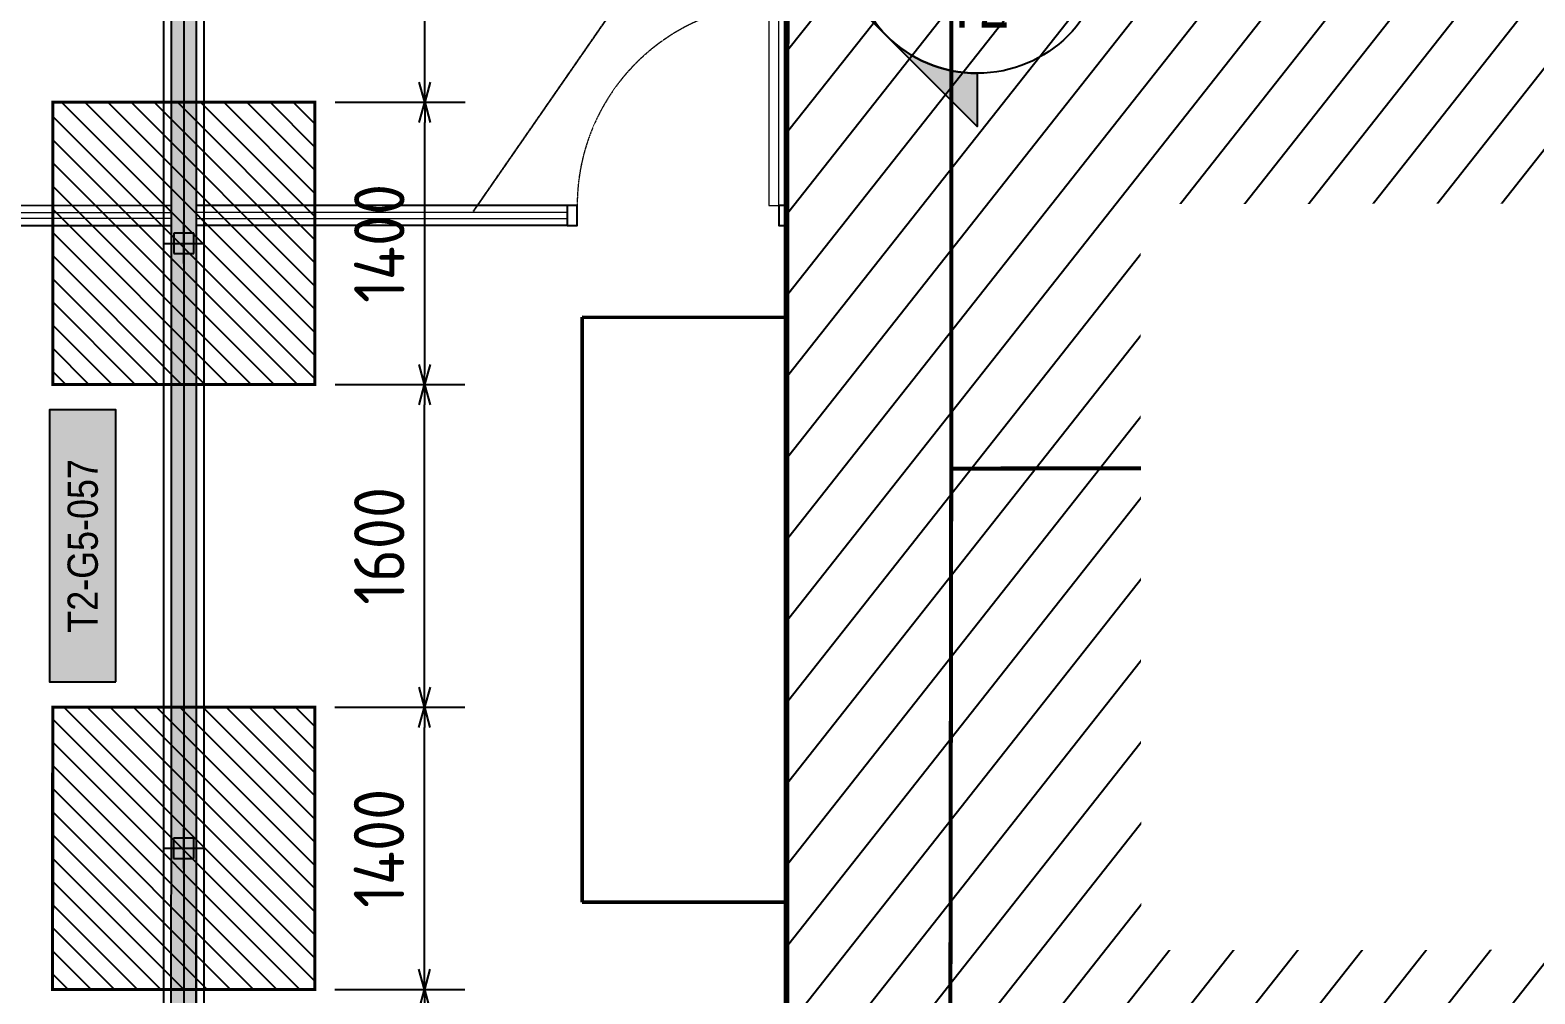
# Model space of a CAD drawing. Header units: centimetres. Extents: x -6122352 to 4157695, y -1694241 to 1947892.
# Drawn here: x 200890 to 208353, y -192094 to -187314 of the extents above; entities that cross this region are included whole.
import ezdxf
from ezdxf.enums import TextEntityAlignment as Align
from ezdxf.xclip import XClip

# ---------------------------------------------------------------- set-up
doc = ezdxf.new("R2010")
doc.units = ezdxf.units.CM
doc.header["$MEASUREMENT"] = 0
doc.header["$XCLIPFRAME"] = 2
doc.header["$PDMODE"] = 66
doc.header["$PDSIZE"] = 100
for name, pattern in [('23585-XR-AR-END-GROUND FLOOR$0$XR-END-GROUND FLOOR PLAN$0$HIDDEN2', [0.1875, 0.125, -0.0625]), ('DASHED2', [0.375, 0.25, -0.125]), ('XR-AR-END-SETTING OUT PLAN$0$23261-XR-AR-SI-GF$0$HIDDEN', [0.375, 0.25, -0.125]), ('XR-AR-END-SETTING OUT PLAN$0$23585-XR-AR-END-GROUND FLOOR$0$23261-XR-AR-SI-GF$0$HIDDEN', [0.375, 0.25, -0.125]), ('XR-AR-END-SETTING OUT PLAN$0$23585-XR-AR-END-GROUND FLOOR$0$945-4P-1-101-GROUND FLOOR PLAN$0$XR-MIDDLE-GROUND FLOOR PLAN$0$HIDDEN2', [0.1875, 0.125, -0.0625]), ('XR-AR-END-SETTING OUT PLAN$0$23585-XR-AR-END-GROUND FLOOR$0$XR-END-GROUND FLOOR PLAN$0$HIDDEN2', [0.1875, 0.125, -0.0625]), ('XR-AR-END-SETTING OUT PLAN$0$23585-XR-AR-END-GROUND FLOOR$0$XR-END-GROUND FLOOR PLAN$0$xf_6a1$0$DASHED', [0.75, 0.5, -0.25])]:
    doc.linetypes.add(name, pattern=pattern)
for name, color, linetype in [('00-MI-DIM', 7, 'Continuous'), ('23585-XR-AR-BOUNDARY WALLS AND SETBACKS$0$setback', 7, 'XR-AR-END-SETTING OUT PLAN$0$23261-XR-AR-SI-GF$0$HIDDEN'), ('@MI-FOOTINGS', 7, 'Continuous'), ('@MI-MEP', 7, 'Continuous'), ('@MI-REF LAYER', 7, 'Continuous'), ('@MI-TYPE-02', 6, 'Continuous'), ('B_TH_6', 7, 'Continuous'), ('PANEL-TAGS', 7, 'Continuous'), ('XR-AR-END-SETTING OUT PLAN$0$23585-XR-AR-END-GROUND FLOOR$0$A-Flor-Strs', 1, 'Continuous')]:
    doc.layers.add(name, color=color, linetype=linetype)
for name, color, linetype, lineweight, true_color in [('08-Compound Wall-2', 6, 'Continuous', 25, 0xff00ff), ('08-Compound Wall-3', 5, 'Continuous', 25, 0x0000ff), ('23585-XR-AR-DAMAC PLOT LIMITS$0$1-End units', 7, 'Continuous', 5, 0xf8991e)]:
    doc.layers.add(name, color=color, linetype=linetype, lineweight=lineweight, true_color=true_color)
for name, color, linetype, lineweight in [('23585-XR-AR-END-GROUND FLOOR$0$A-LOVR-PLAN', 251, 'Continuous', 9), ('@ Foundations', 4, 'DASHED2', 50), ('A-ANNO-TEXT', 3, 'Continuous', 25), ('XR-AR-END-SETTING OUT PLAN$0$23585-XR-AR-END-GROUND FLOOR$0$A-DOOR-FULL', 1, 'Continuous', 9), ('XR-AR-END-SETTING OUT PLAN$0$23585-XR-AR-END-GROUND FLOOR$0$A-EQUP-KITN-PLAN', 202, 'Continuous', 9), ('XR-AR-END-SETTING OUT PLAN$0$23585-XR-AR-END-GROUND FLOOR$0$A-FLOR-OVHD', 9, 'XR-AR-END-SETTING OUT PLAN$0$23585-XR-AR-END-GROUND FLOOR$0$23261-XR-AR-SI-GF$0$HIDDEN', 15), ('XR-AR-END-SETTING OUT PLAN$0$23585-XR-AR-END-GROUND FLOOR$0$A-GLAZ-SILL', 8, 'Continuous', 5), ('XR-AR-END-SETTING OUT PLAN$0$23585-XR-AR-END-GROUND FLOOR$0$A-GLAZ-WNDO', 232, 'Continuous', 9), ('XR-AR-END-SETTING OUT PLAN$0$23585-XR-AR-END-GROUND FLOOR$0$A-LOVR-PLAN', 111, 'Continuous', 9), ('XR-AR-END-SETTING OUT PLAN$0$23585-XR-AR-END-GROUND FLOOR$0$A-WALL', 7, 'Continuous', 30), ('XR-AR-END-SETTING OUT PLAN$0$23585-XR-AR-END-GROUND FLOOR$0$S-COLS', 51, 'Continuous', 40), ('XR-AR-END-SETTING OUT PLAN$0$23585-XR-AR-END-GROUND FLOOR$0$S-COLS-PATT', 8, 'Continuous', 5)]:
    doc.layers.add(name, color=color, linetype=linetype, lineweight=lineweight)
doc.styles.add('Arial Narrow', font='ARIALN.TTF', dxfattribs={"width": 0.95, "height": 500})
doc.styles.add('PANELTAG_STYLE', font='arial.ttf')
doc.styles.add('Schueco-BEMSTIL', font='isocpeur.ttf', dxfattribs={"width": 0.9})
doc.styles.get("Standard").update_dxf_attribs({"font": 'arial.ttf'})
doc.dimstyles.new('LEADER', dxfattribs={"dimtxt": 0.18, "dimasz": 0.25, "dimexe": 0.18, "dimexo": 0.0625, "dimgap": 0.09, "dimtad": 0, "dimtih": 1, "dimtoh": 1, "dimdec": 4, "dimzin": 0, "dimdsep": 46, "dimtxsty": 'Standard', "dimblk": 'DOT', "dimcen": 0.09, "dimadec": 0, "dimazin": 0, "dimtfac": 1, "dimtdec": 4, "dimtofl": 0, "dimtmove": 0, "dimatfit": 3, "dimldrblk": 'DOT', "dimfxl": 1, "dimtolj": 1, "dimtzin": 0, "dimarcsym": 0})
doc.dimstyles.new('MI- JWC-TXT-2.5 MM', dxfattribs={"dimscale": 1.5, "dimtxt": 2.5, "dimasz": 1, "dimexe": 2, "dimexo": 1, "dimgap": 1, "dimtad": 1, "dimdec": 0, "dimdsep": 46, "dimtxsty": 'Schueco-BEMSTIL', "dimblk": 'OPEN30', "dimcen": 0, "dimdle": 2, "dimclrd": 140, "dimclre": 8, "dimclrt": 40, "dimadec": 0, "dimazin": 2, "dimtfac": 1, "dimtdec": 0, "dimtix": 1, "dimtmove": 2, "dimatfit": 3, "dimldrblk": 'OPEN', "dimfxl": 2, "dimlwd": -1, "dimlwe": -1, "dimarcsym": 0})

# ---------------------------------------------------------------- blocks, each defined once
blk = doc.blocks.new('23585-XR-AR-BOUNDARY WALLS AND SETBACKS')
at = {"layer": '08-Compound Wall-2'}
for points in [[(496656.9377865804, 2768927.505272538), (496674.559058107, 2768911.359228566)], [(496656.8026714497, 2768927.357814403), (496674.4239441646, 2768911.211769342)]]:
    blk.add_lwpolyline(points, dxfattribs=at)
at = {"layer": '23585-XR-AR-BOUNDARY WALLS AND SETBACKS$0$setback', "ltscale": 40, "const_width": 0.05}
blk.add_lwpolyline([(496708.0406438045, 2768950.120043312), (496693.663791774, 2768963.294233718), (496689.5103761934, 2768958.761377597), (496685.4569982172, 2768954.337601631), (496681.4035982172, 2768949.913801632), (496677.3501982168, 2768945.490001631), (496673.296798217, 2768941.066201632), (496669.2433525761, 2768936.642551821), (496665.1899982168, 2768932.218801632), (496661.0350974354, 2768927.684276163), (496675.4122998838, 2768914.510712463), (496679.567171471, 2768919.045071644), (496683.6205508898, 2768923.468849182), (496687.6739508901, 2768927.892649183, -5.629847360037671e-06), (496687.6739755599, 2768927.892676106), (496691.72737371, 2768932.316274087), (496695.7807508893, 2768936.740049183), (496699.8341508901, 2768941.163849182), (496703.8875508895, 2768945.587649183), (496708.0406438045, 2768950.120043312)], format="xyb", dxfattribs=at)
blk = doc.blocks.new('A$C9d9485f6')
at = {"layer": 'A-ANNO-TEXT', "rotation": 312.4881850805905}
blk.add_blockref('23585-XR-AR-BOUNDARY WALLS AND SETBACKS', (-2377088.534775567, -1504219.252137818), dxfattribs=at)
blk = doc.blocks.new('23585-XR-AR-DAMAC PLOT LIMITS')
at = {"layer": '23585-XR-AR-DAMAC PLOT LIMITS$0$1-End units', "color": 251, "true_color": 0x636466}
for points in [[(496656.7965000002, 2768927.4991), (496662.9780999999, 2768934.2455), (496680.6731000002, 2768918.0317), (496674.4914999995, 2768911.285499999)], [(496650.6149000004, 2768920.752900001), (496656.7965000002, 2768927.4991), (496674.4914999995, 2768911.285499999), (496668.3101000004, 2768904.539100001)]]:
    blk.add_lwpolyline(points, close=True, dxfattribs=at)
blk = doc.blocks.new('A$Cf093b529')
at = {"layer": 'A-ANNO-TEXT'}
blk.add_blockref('23585-XR-AR-DAMAC PLOT LIMITS', (-495391.9901121984, -2768603.441896566), dxfattribs=at)
blk = doc.blocks.new('A$Cdfac6afe')
at = {"color": 1, "true_color": 0xeb0000, "const_width": 0.008}
blk.add_lwpolyline([(54.30210460536182, -0.0001132907345890999), (54.30212188418955, -23.99998516379856), (45.15206074342132, -24.00014000432566), (39.15205590939149, -24.00017810286954), (33.15205107722431, -24.00021620094776), (27.15219370182604, -24.00011918554083), (21.1521888691932, -24.00015728361905), (15.15204892121255, -24.00004792306572), (9.152044089045376, -24.00008602114394), (-0.0005602119490504265, -24.00012975861318), (0, 0), (9.152174268849194, -7.903296500444412e-05), (15.15231421589851, -0.0001883944496512413), (21.15231904899701, -0.0001502949744462967), (27.15232388256118, -0.000112197594717145), (33.15204614261165, -6.175367161631584e-05), (39.15205097524449, -2.365559339523315e-05), (45.15205580927432, 1.444295048713684e-05)], close=True, dxfattribs=at)
blk = doc.blocks.new('A$Ca33b49e3')
at = {"color": 1, "true_color": 0xeb0000, "const_width": 0.007999999999999998}
blk.add_lwpolyline([(54.29814858036116, -0.0001609371975064278), (54.29720834223554, -24.00027834693901), (45.14985016500577, -24.00008945981972), (39.14984533144161, -24.0001031961292), (33.14984049880877, -24.00011693080887), (27.14983566477895, -24.00013066711836), (21.14997829124331, -24.00000928901136), (15.14997345674783, -24.00002302508801), (9.149968625046313, -24.00003675976768), (-8.017243817448616e-05, -23.9998718732968), (-4.656612873077393e-10, 0), (9.150196255650371, -2.977252006530762e-05), (15.15020108781755, -1.603760756552219e-05), (21.15005846275017, -0.0001374147832393646), (27.15006329538301, -0.0001236796379089355), (33.15006812987849, -0.0001099442597478628), (39.15007296204567, -9.620841592550278e-05), (45.15007779607549, -8.247233927249908e-05)], close=True, dxfattribs=at)
blk = doc.blocks.new('*U35')
for points in [[(91, -5.684341886080801e-14), (41, -5.684341886080801e-14), (41, 1021), (91, 1021)], [(0, 0), (38, -5.684341886080801e-14), (38, -50), (50, -50), (50, -249.999999999997), (0, -249.999999999997)], [(1100, 2.842170943040401e-14), (1062, -2.842170943040401e-14), (1062, -49.99999999999997), (1050, -49.99999999999997), (1050, -249.999999999997), (1100, -249.999999999997)]]:
    blk.add_lwpolyline(points, close=True)
at = {"color": 8, "linetype": 'XR-AR-END-SETTING OUT PLAN$0$23585-XR-AR-END-GROUND FLOOR$0$XR-END-GROUND FLOOR PLAN$0$HIDDEN2'}
blk.add_arc((41, -5.684341886080801e-14), 1021, 1.594950045944486e-15, 90, dxfattribs=at)
at = {"layer": 'XR-AR-END-SETTING OUT PLAN$0$23585-XR-AR-END-GROUND FLOOR$0$A-GLAZ-SILL', "linetype": 'XR-AR-END-SETTING OUT PLAN$0$23585-XR-AR-END-GROUND FLOOR$0$945-4P-1-101-GROUND FLOOR PLAN$0$XR-MIDDLE-GROUND FLOOR PLAN$0$HIDDEN2', "ltscale": 3}
blk.add_lwpolyline([(0, 0), (1100, 0), (1100, -249.999999999997), (0, -249.999999999997)], close=True, dxfattribs=at)
blk = doc.blocks.new('*U37')
for points in [[(91, -5.684341886080801e-14), (41, -5.684341886080801e-14), (41, 1021), (91, 1021)], [(0, 0), (38, -5.684341886080801e-14), (38, -50), (50, -50), (50, -109.9999999801787), (0, -109.9999999801787)], [(1100, 2.842170943040401e-14), (1062, -2.842170943040401e-14), (1062, -49.99999999999997), (1050, -49.99999999999997), (1050, -109.9999999801786), (1100, -109.9999999801786)]]:
    blk.add_lwpolyline(points, close=True)
at = {"color": 8, "linetype": 'XR-AR-END-SETTING OUT PLAN$0$23585-XR-AR-END-GROUND FLOOR$0$XR-END-GROUND FLOOR PLAN$0$HIDDEN2'}
blk.add_arc((41, -5.684341886080801e-14), 1021, 1.594950045944486e-15, 90, dxfattribs=at)
at = {"layer": 'XR-AR-END-SETTING OUT PLAN$0$23585-XR-AR-END-GROUND FLOOR$0$A-GLAZ-SILL', "linetype": 'XR-AR-END-SETTING OUT PLAN$0$23585-XR-AR-END-GROUND FLOOR$0$945-4P-1-101-GROUND FLOOR PLAN$0$XR-MIDDLE-GROUND FLOOR PLAN$0$HIDDEN2', "ltscale": 3}
blk.add_lwpolyline([(0, 0), (1100, 0), (1100, -109.9999999801786), (0, -109.9999999801786)], close=True, dxfattribs=at)
blk = doc.blocks.new('XR-AR-END-SETTING OUT PLAN$0$23585-XR-AR-END-GROUND FLOOR$0$XR-END-GROUND FLOOR PLAN$0$A$C45491A9B')
blk.add_lwpolyline([(-50, 0), (0, 0), (0, 1000), (-50, 1000)], close=True)
at = {"color": 8, "linetype": 'XR-AR-END-SETTING OUT PLAN$0$23585-XR-AR-END-GROUND FLOOR$0$XR-END-GROUND FLOOR PLAN$0$HIDDEN2'}
blk.add_arc((0, -4.547473508864641e-13), 1000, 90, 180, dxfattribs=at)
blk = doc.blocks.new('XR-AR-END-SETTING OUT PLAN$0$23585-XR-AR-END-GROUND FLOOR$0$A$C75a8815d')
at = {"layer": 'XR-AR-END-SETTING OUT PLAN$0$23585-XR-AR-END-GROUND FLOOR$0$S-COLS', "color": 252, "lineweight": 30}
blk.add_lwpolyline([(-0.02841067314147949, 3499.999932765961), (-0.02841019630432129, 2699.999933242798), (249.9715893268585, 2699.999932765961), (249.9715902805328, 3499.999933004379)], close=True, dxfattribs=at)
blk = doc.blocks.new('23585-XR-AR-END-GROUND FLOOR$0$XR-END-GROUND FLOOR PLAN$0$A$C45491A9B')
blk.add_lwpolyline([(-50, 0), (0, 0), (0, 1000), (-50, 1000)], close=True)
at = {"color": 8, "linetype": '23585-XR-AR-END-GROUND FLOOR$0$XR-END-GROUND FLOOR PLAN$0$HIDDEN2'}
blk.add_arc((0, -4.547473508864641e-13), 1000, 90, 180, dxfattribs=at)
blk = doc.blocks.new('XR-AR-END-SETTING OUT PLAN')
at = {"layer": '08-Compound Wall-3'}
for p, q in [((1900.044146533911, 10600.0005848068), (-523.2971514484661, 10600.00058478686)), ((1900.044146533911, 10500.00058480681), (-523.2971514474184, 10500.00058478684))]:
    blk.add_line(p, q, dxfattribs=at)
for points in [[(1950.044146533911, 10600.00060864944), (1900.044146533911, 10600.00060864944), (1900.044145320485, 10500.00060864944), (1950.044146842208, 10500.00060864944)], [(3000.044145816123, 10600.00056898237), (2950.044145816123, 10600.00056898237), (2950.044144602697, 10500.00056898237), (3000.04414612442, 10500.00056898237)]]:
    blk.add_lwpolyline(points, close=True, dxfattribs=at)
at = {"layer": '23585-XR-AR-END-GROUND FLOOR$0$A-LOVR-PLAN'}
blk.add_lwpolyline([(1900.044146533911, 10600.00063503276), (1900.044146533911, 10500.00063249208)], dxfattribs=at)
blk.add_lwpolyline([(1900.044146839268, 10534.99812595142), (1900.044146839268, 10564.99812595142), (-523.3010777489098, 10564.99812655811), (-523.3010777489098, 10534.99812655811)], close=True, dxfattribs=at)
at = {"layer": 'XR-AR-END-SETTING OUT PLAN$0$23585-XR-AR-END-GROUND FLOOR$0$A-EQUP-KITN-PLAN', "color": 8}
for p, q in [((3850.109238997102, 11100.00033140182), (3850.107901349664, 13149.99880361557)), ((5650.107138469815, 11100.00778436661), (3850.109238997102, 11100.00033140182))]:
    blk.add_line(p, q, dxfattribs=at)
at = {"layer": 'XR-AR-END-SETTING OUT PLAN$0$23585-XR-AR-END-GROUND FLOOR$0$A-EQUP-KITN-PLAN', "color": 8, "linetype": 'XR-AR-END-SETTING OUT PLAN$0$23585-XR-AR-END-GROUND FLOOR$0$XR-END-GROUND FLOOR PLAN$0$xf_6a1$0$DASHED'}
blk.add_line((5650.107175782323, 10900.00331449509), (3850.106041803956, 10900.00036239624), dxfattribs=at)
at = {"layer": 'XR-AR-END-SETTING OUT PLAN$0$23585-XR-AR-END-GROUND FLOOR$0$A-FLOR-OVHD', "color": 8, "ltscale": 5}
for p, q in [((5650.107102051377, 12949.99724912643), (5650.107101693749, 11300.00188589096)), ((5750.105340138078, 12949.99724960327), (5750.107102289796, 11300.00188541412)), ((3250.106041446328, 11000.02068042755), (3750.106041744351, 10499.99855422974)), ((3750.106041803956, 10999.99855422974), (3250.106041803956, 10499.99855327606)), ((4150.149359419942, 9210.30683708191), (3250.158987239003, 9610.350899219513)), ((3250.158987298608, 9210.306836605072), (4150.149360194802, 9610.350899219513))]:
    blk.add_line(p, q, dxfattribs=at)
at = {"layer": 'XR-AR-END-SETTING OUT PLAN$0$23585-XR-AR-END-GROUND FLOOR$0$A-FLOR-OVHD', "color": 8}
blk.add_line((3200.106140449643, 10249.99855422974), (3200.106631532311, 8999.99834060669), dxfattribs=at)
at = {"layer": 'XR-AR-END-SETTING OUT PLAN$0$23585-XR-AR-END-GROUND FLOOR$0$A-FLOR-OVHD', "color": 8, "ltscale": 5}
blk.add_lwpolyline([(3250.158987298608, 9210.306836605072), (4150.149359419942, 9210.30683708191), (4150.149360194802, 9610.350899219513), (3250.158987239003, 9610.350899219513)], close=True, dxfattribs=at)
at = {"layer": 'XR-AR-END-SETTING OUT PLAN$0$23585-XR-AR-END-GROUND FLOOR$0$A-Flor-Strs', "color": 8}
for p, q in [((3000.102111771703, 10249.9985537529), (3000.102079167962, 8999.993498325348)), ((3300.102112427354, 10249.99855422974), (3300.102079108357, 8999.99349784851)), ((3300.102093592286, 9549.99603509903), (3171.357380345464, 9681.451865673065)), ((3000.102095738053, 9549.996026039124), (3300.102093592286, 9549.99603509903)), ((3300.102093592286, 9549.99603509903), (3171.35738016665, 9418.540202617645))]:
    blk.add_line(p, q, dxfattribs=at)
at = {"layer": 'XR-AR-END-SETTING OUT PLAN$0$23585-XR-AR-END-GROUND FLOOR$0$A-GLAZ-SILL', "color": 8}
blk.add_line((3250.100986972451, 6049.997144699097), (3250.10133947432, 8199.998291492462), dxfattribs=at)
at = {"layer": 'XR-AR-END-SETTING OUT PLAN$0$23585-XR-AR-END-GROUND FLOOR$0$A-GLAZ-WNDO', "color": 8}
for p, q in [((3000.101339235902, 8199.998291015625), (3000.101339116693, 8149.998291015625)), ((3150.101339295506, 8149.998290538788), (3000.101339116693, 8149.998291015625)), ((3150.100986912847, 6099.997143745422), (3150.101339116693, 8199.998291015625)), ((3150.101339116693, 8199.998291015625), (3150.101339295506, 8149.998290538788)), ((3000.101213410497, 7447.998108863831), (3000.101213350892, 7497.998109340668)), ((3000.101213350892, 7497.998109340668), (3150.101213827729, 7497.998108386993)), ((3150.101213827729, 7497.998108386993), (3150.101213887334, 7447.998108863831)), ((3150.101213887334, 7447.998108863831), (3000.101213410497, 7447.998108863831)), ((3000.100987270474, 6746.998107910156), (3000.100986436009, 6796.998108863831)), ((3000.100986436009, 6796.998108863831), (3150.100987270474, 6796.998108863831)), ((3150.100987270474, 6796.998108863831), (3150.100986376405, 6746.998108863831)), ((3150.100986376405, 6746.998108863831), (3000.100987270474, 6746.998107910156))]:
    blk.add_line(p, q, dxfattribs=at)
for points in [[(3000.101213350892, 7497.998109340668), (3000.101339116693, 8149.998291015625)], [(3250.122793927789, 8199.997313976288), (3000.101339235902, 8199.998291015625)], [(3050.101339116693, 8149.998291015625), (3050.101213350892, 7497.998108863831)], [(3000.100986972451, 6099.997144699097), (3000.101213410497, 7447.998108863831)], [(3050.101213291287, 7447.998109340668), (3050.100986912847, 6796.998107910156)], [(3050.100986853242, 6746.998108386993), (3050.1009863168, 6099.997145175934)]]:
    blk.add_lwpolyline(points, dxfattribs=at)
at = {"layer": 'XR-AR-END-SETTING OUT PLAN$0$23585-XR-AR-END-GROUND FLOOR$0$A-LOVR-PLAN', "color": 8}
blk.add_lwpolyline([(1900.100967183709, 10600.00063562393), (1900.100967362523, 10500.00063371658)], dxfattribs=at)
for points in [[(1950.100967422128, 10600.00060844421), (1900.100967302918, 10600.00060892105), (1900.100966289639, 10500.00060892105), (1950.100967779756, 10500.00060939789)], [(3000.100967124104, 10600.00057029724), (2950.10096617043, 10600.0005698204), (2950.100965276361, 10500.00057029724), (3000.100966647267, 10500.0005698204)]]:
    blk.add_lwpolyline(points, close=True, dxfattribs=at)
at = {"layer": 'XR-AR-END-SETTING OUT PLAN$0$23585-XR-AR-END-GROUND FLOOR$0$A-WALL', "color": 8}
for points in [[(9250.102083459496, 6650.001490592957), (9050.100989297032, 6650.001235485077), (9050.10098965466, 8750.000639915466), (6850.11106570065, 8750.002635478973), (6850.111066058278, 8700.0026679039), (6750.111065879464, 8700.002668380737), (6750.111065879464, 8750.000871658325), (6650.111065939069, 8750.000871658325), (6650.111065283418, 8850.002022743225), (6950.111065164208, 8850.002250671387), (6950.111065879464, 8899.99970960617), (7050.111065879464, 8899.99970817566), (7050.11106570065, 8850.002797603607), (9050.099628582597, 8850.000640392303), (9050.10098899901, 10349.9981546402), (7050.11106581986, 10349.99975156784), (7050.111065998673, 9799.999710083008), (6950.11106570065, 9799.999708652496), (6950.112433806062, 10550.00580835342), (7050.108891561627, 10550.00580835342), (7050.104876235127, 10449.99988079071), (9050.099116638303, 10449.9981546402), (9049.948119357228, 19523.36598014832), (9249.950268521905, 19523.36597967148)], [(5650.105998054147, 10500.00084495544), (5750.106065586209, 10500.00084400177), (5750.107102289796, 11300.00188541412), (5650.107101693749, 11300.00188589096)], [(4790.1072358042, 8749.999267578125), (3250.101112738252, 8749.997854709625), (3250.123472645879, 8199.998291492462), (3000.123275354505, 8199.998291015625), (3000.100934281945, 8999.998242855072), (4540.107388034463, 8999.998847484589), (4540.107358470559, 9049.998554706573), (4790.107358232141, 9049.99855518341)], [(5650.11106570065, 8750.000054359436), (4790.107256367803, 8749.999291419983), (4790.107256188989, 8850.000108718872), (5650.111065641046, 8850.001082897186)]]:
    blk.add_lwpolyline(points, close=True, dxfattribs=at)
for points in [[(3850.106042101979, 10500.01968860626), (5750.107330158353, 10500.00084400177), (5750.107415214181, 10250.00188541412), (4790.107357934117, 10249.9985537529), (4790.107358291745, 10149.99855566025), (4540.107357993722, 10149.99855566025), (4540.10735835135, 10249.9985537529), (3000.102095916867, 10249.99855327606), (3000.102079048753, 11999.99910259247), (3250.104392960668, 11999.99910163879), (3250.104392841458, 11100.02067995071), (3850.106042161584, 11100.02068090439), (3850.10604198277, 10499.99947547913)], [(3750.106041803956, 10700.02068090439), (3750.106041803956, 10999.99855422974), (3450.106041863561, 11000.02068042755), (3250.106041446328, 11000.02068042755), (3250.106041803956, 10499.99855327606), (3750.106041744351, 10499.99855422974), (3750.106041803956, 10700.02068090439)]]:
    blk.add_lwpolyline(points, dxfattribs=at)
at = {"layer": '23585-XR-AR-END-GROUND FLOOR$0$A-LOVR-PLAN'}
blk.add_blockref('23585-XR-AR-END-GROUND FLOOR$0$XR-END-GROUND FLOOR PLAN$0$A$C45491A9B', (2950.044147029549, 10600.00058481902), dxfattribs=at)
at = {"layer": 'XR-AR-END-SETTING OUT PLAN$0$23585-XR-AR-END-GROUND FLOOR$0$A-DOOR-FULL', "color": 8, "xscale": -1, "rotation": 270}
blk.add_blockref('*U35', (4790.107358232141, 9049.99855518341), dxfattribs=at)
at = {"layer": 'XR-AR-END-SETTING OUT PLAN$0$23585-XR-AR-END-GROUND FLOOR$0$A-DOOR-FULL', "color": 8, "xscale": 0.9090909090912127, "yscale": 0.9090909090912127, "zscale": 0.9090909090912127, "rotation": 179.9999999999999}
blk.add_blockref('*U37', (6650.111066237092, 8750.001082897186), dxfattribs=at)
at = {"layer": 'XR-AR-END-SETTING OUT PLAN$0$23585-XR-AR-END-GROUND FLOOR$0$A-LOVR-PLAN', "color": 8}
blk.add_blockref('XR-AR-END-SETTING OUT PLAN$0$23585-XR-AR-END-GROUND FLOOR$0$XR-END-GROUND FLOOR PLAN$0$A$C45491A9B', (2950.100967720151, 10600.00058603287), dxfattribs=at)
at = {"layer": 'XR-AR-END-SETTING OUT PLAN$0$23585-XR-AR-END-GROUND FLOOR$0$S-COLS-PATT', "color": 8}
blk.add_blockref('XR-AR-END-SETTING OUT PLAN$0$23585-XR-AR-END-GROUND FLOOR$0$A$C75a8815d', (3000.129344239831, 5499.998310089111), dxfattribs=at)
blk = doc.blocks.new('END UNIT')
at = {"xscale": 0.001, "yscale": 0.001, "zscale": 0.001}
blk.add_blockref('XR-AR-END-SETTING OUT PLAN', (-9.150201729830158, 0), dxfattribs=at)
blk = doc.blocks.new('TH_6')
blk.add_blockref('END UNIT', (495802.3053798428, 2769163.996563952))
at = {"xscale": -1}
blk.add_blockref('END UNIT', (495838.3053798437, 2769163.996563952), dxfattribs=at)
blk = doc.blocks.new('23585-XR-AR-MALDIVE-3$0$TH_6')
at = {"layer": 'B_TH_6', "xscale": 1.000019685734281, "yscale": 1.000019685734281, "zscale": 1.000019685734281}
blk.add_blockref('TH_6', (-9.760182827245444, -54.51303543616086), dxfattribs=at)
at = {"layer": '@ Foundations', "linetype": 'DASHED2', "ltscale": 25}
blk.add_lwpolyline([(495797.4301980729, 2769171.141854159), (495797.4301980729, 2769174.041854159), (495795.1301980726, 2769174.041854159), (495795.1301980726, 2769171.14185416)], close=True, dxfattribs=at)
blk = doc.blocks.new('_Dot')
at = {"color": 0, "linetype": 'ByBlock', "lineweight": -2}
blk.add_line((-0.5, 0), (-1, 0), dxfattribs=at)
at = {"color": 0, "linetype": 'ByBlock', "const_width": 0.5}
blk.add_lwpolyline([(-0.25, 0, 1), (0.25, 0, 1)], format="xyb", close=True, dxfattribs=at)
blk = doc.blocks.new('A$C501b3e2d')
at = {"color": 1, "true_color": 0xeb0000, "const_width": 0.008}
blk.add_lwpolyline([(54.30210460536182, -0.0001132907345890999), (54.30212188372388, -23.99998516403139), (45.15206074342132, -24.00014000432566), (39.15205590939149, -24.00017810286954), (33.15205107722431, -24.00021620094776), (27.15219370182604, -24.00011918554083), (21.1521888691932, -24.00015728361905), (15.15204892121255, -24.00004792306572), (9.152044089045376, -24.00008602114394), (-0.0005602119490504265, -24.00012975838035), (0, 0), (9.152174268383533, -7.903296500444412e-05), (15.15231421543285, -0.0001883944496512413), (21.15231904899701, -0.0001502949744462967), (27.15232388209552, -0.0001121978275477886), (33.15204614261165, -6.175367161631584e-05), (39.15205097524449, -2.365559339523315e-05), (45.15205580927432, 1.444295048713684e-05)], close=True, dxfattribs=at)
blk = doc.blocks.new('A$C4030e24e')
at = {"color": 1, "true_color": 0xeb0000, "const_width": 0.008}
blk.add_lwpolyline([(54.29814858036116, -0.0001609371975064278), (54.2972083427012, -24.00027834670618), (45.14985016500577, -24.00008946005255), (39.14984533144161, -24.0001031961292), (33.14984049880877, -24.00011693080887), (27.14983566477895, -24.00013066735119), (21.14997829170898, -24.00000928901136), (15.14997345721349, -24.00002302508801), (9.149968625046313, -24.00003675976768), (-8.017197251319885e-05, -23.9998718732968), (0, 0), (9.150196256116033, -2.977252006530762e-05), (15.15020108828321, -1.603737473487854e-05), (21.15005846321583, -0.0001374147832393646), (27.15006329584867, -0.0001236796379089355), (33.15006813034415, -0.0001099440269172192), (39.15007296251133, -9.620841592550278e-05), (45.15007779607549, -8.247233927249908e-05)], close=True, dxfattribs=at)
blk = doc.blocks.new('T2-FOOTING PLAN')
at = {"layer": '@MI-FOOTINGS', "transparency": 33554679}
h = blk.add_hatch(dxfattribs=at)
h.set_pattern_fill('ANSI31', color=8, scale=650)
h.set_pattern_definition([(45, (0, 0), (-57.45242597140699, 57.45242597140699), [])])
h.paths.add_polyline_path([(-700, 650), (700, 650), (700, -650), (-700, -650)])
at = {"layer": '@MI-FOOTINGS', "color": 160, "true_color": 0x3340f0, "const_width": 15}
blk.add_lwpolyline([(-700, 650), (700, 650), (700, -650), (-700, -650)], close=True, dxfattribs=at)
at = {"layer": '@MI-FOOTINGS', "color": 30}
blk.add_point((0, 0), dxfattribs=at)
blk = doc.blocks.new('_Open30')
at = {"color": 0, "linetype": 'ByBlock', "lineweight": -2}
for p, q in [((-1, 0.26794919), (0, 0)), ((0, 0), (-1, -0.26794919)), ((0, 0), (-1, 0))]:
    blk.add_line(p, q, dxfattribs=at)
blk = doc.blocks.new('*D778')
at = {"layer": '00-MI-DIM', "color": 8, "transparency": 16777216}
for p, q in [((5150.4594631684, -749.9995970389688), (5150.4594631684, -1393.432728080091)), ((6711.385692516689, -748.9213934667603), (6711.385692516689, -1393.432728080091))]:
    blk.add_line(p, q, dxfattribs=at)
at = {"layer": '00-MI-DIM', "color": 140, "transparency": 16777216}
blk.add_line((5250.4594631684, -1193.432728080091), (6611.385692516689, -1193.432728080091), dxfattribs=at)
at = {"layer": 'Defpoints', "color": 0, "transparency": 16777216}
for p in [(5150.4594631684, -649.9995970389717), (6711.385692516687, -648.921393466764), (6711.385692516687, -1193.432728080094)]:
    blk.add_point(p, dxfattribs=at)
at = {"layer": '00-MI-DIM', "color": 140, "transparency": 16777216, "xscale": 100, "yscale": 100, "zscale": 100, "rotation": 179.9999999999999}
blk.add_blockref('_Open30', (5150.4594631684, -1193.432728080091), dxfattribs=at)
at = {"layer": '00-MI-DIM', "color": 140, "transparency": 16777216, "xscale": 100, "yscale": 100, "zscale": 100}
blk.add_blockref('_Open30', (6711.385692516689, -1193.432728080091), dxfattribs=at)
at = {"layer": '00-MI-DIM', "color": 40, "transparency": 16777216, "insert": (5930.922577842543, -968.4327280800932), "char_height": 250, "attachment_point": 5, "style": 'Schueco-BEMSTIL'}
blk.add_mtext('1561', dxfattribs=at)
blk = doc.blocks.new('_Open')
at = {"color": 0, "linetype": 'ByBlock', "lineweight": -2}
for p, q in [((-1, 0.1666666666666667), (0, 0)), ((-1, -0.1666666666666667), (0, 0)), ((0, 0), (-1, 0))]:
    blk.add_line(p, q, dxfattribs=at)
blk = doc.blocks.new('*D779')
at = {"layer": '00-MI-DIM', "color": 8, "transparency": 16777216}
for p, q in [((6711.385692516689, -748.9213934667603), (6711.385692516689, -1392.354524507866)), ((8111.385692516661, -748.9213934667595), (8111.385692516661, -1392.354524507865))]:
    blk.add_line(p, q, dxfattribs=at)
at = {"layer": '00-MI-DIM', "color": 140, "transparency": 16777216}
blk.add_line((6811.385692516689, -1192.354524507866), (8011.385692516661, -1192.354524507865), dxfattribs=at)
at = {"layer": 'Defpoints', "color": 0, "transparency": 16777216}
for p in [(6711.385692516687, -648.921393466764), (8111.385692516659, -648.921393466764), (8111.385692516659, -1192.35452450787)]:
    blk.add_point(p, dxfattribs=at)
at = {"layer": '00-MI-DIM', "color": 140, "transparency": 16777216, "xscale": 100, "yscale": 100, "zscale": 100, "rotation": 179.9999999999999}
blk.add_blockref('_Open30', (6711.385692516689, -1192.354524507866), dxfattribs=at)
at = {"layer": '00-MI-DIM', "color": 140, "transparency": 16777216, "xscale": 100, "yscale": 100, "zscale": 100}
blk.add_blockref('_Open30', (8111.385692516661, -1192.354524507865), dxfattribs=at)
at = {"layer": '00-MI-DIM', "color": 40, "transparency": 16777216, "insert": (7411.385692516674, -967.3545245078689), "char_height": 250, "attachment_point": 5, "style": 'Schueco-BEMSTIL'}
blk.add_mtext('1400', dxfattribs=at)
blk = doc.blocks.new('*D780')
at = {"layer": '00-MI-DIM', "color": 8, "transparency": 16777216}
for p, q in [((8111.38569251669, -748.9213934667595), (8111.38569251669, -1393.432728080066)), ((9711.385739291029, -748.9229092509502), (9711.385739291029, -1393.432728080066))]:
    blk.add_line(p, q, dxfattribs=at)
at = {"layer": '00-MI-DIM', "color": 140, "transparency": 16777216}
blk.add_line((8211.385692516691, -1193.432728080066), (9611.385739291029, -1193.432728080066), dxfattribs=at)
at = {"layer": 'Defpoints', "color": 0, "transparency": 16777216}
for p in [(8111.385692516688, -648.921393466764), (9711.385739291027, -648.9229092509557), (9711.385739291027, -1193.432728080071)]:
    blk.add_point(p, dxfattribs=at)
at = {"layer": '00-MI-DIM', "color": 140, "transparency": 16777216, "xscale": 100, "yscale": 100, "zscale": 100, "rotation": 179.9999999999999}
blk.add_blockref('_Open30', (8111.38569251669, -1193.432728080066), dxfattribs=at)
at = {"layer": '00-MI-DIM', "color": 140, "transparency": 16777216, "xscale": 100, "yscale": 100, "zscale": 100}
blk.add_blockref('_Open30', (9711.385739291029, -1193.432728080066), dxfattribs=at)
at = {"layer": '00-MI-DIM', "color": 40, "transparency": 16777216, "insert": (8911.38571590386, -968.4327280800701), "char_height": 250, "attachment_point": 5, "style": 'Schueco-BEMSTIL'}
blk.add_mtext('1600', dxfattribs=at)
blk = doc.blocks.new('*D781')
at = {"layer": '00-MI-DIM', "color": 8, "transparency": 16777216}
for p, q in [((9711.385739291, -748.9229092509429), (9711.385739291, -1393.432728080044)), ((11111.38573929103, -748.9229092509494), (11111.38573929103, -1393.432728080043))]:
    blk.add_line(p, q, dxfattribs=at)
at = {"layer": '00-MI-DIM', "color": 140, "transparency": 16777216}
blk.add_line((9811.385739291, -1193.432728080043), (11011.38573929103, -1193.432728080043), dxfattribs=at)
at = {"layer": 'Defpoints', "color": 0, "transparency": 16777216}
for p in [(9711.385739290998, -648.9229092509485), (11111.38573929102, -648.9229092509556), (11111.38573929102, -1193.432728080049)]:
    blk.add_point(p, dxfattribs=at)
at = {"layer": '00-MI-DIM', "color": 140, "transparency": 16777216, "xscale": 100, "yscale": 100, "zscale": 100, "rotation": 179.9999999999999}
blk.add_blockref('_Open30', (9711.385739291, -1193.432728080044), dxfattribs=at)
at = {"layer": '00-MI-DIM', "color": 140, "transparency": 16777216, "xscale": 100, "yscale": 100, "zscale": 100}
blk.add_blockref('_Open30', (11111.38573929103, -1193.432728080043), dxfattribs=at)
at = {"layer": '00-MI-DIM', "color": 40, "transparency": 16777216, "insert": (10411.38573929101, -968.432728080048), "char_height": 250, "attachment_point": 5, "style": 'Schueco-BEMSTIL'}
blk.add_mtext('1400', dxfattribs=at)
blk = doc.blocks.new('*D782')
at = {"layer": '00-MI-DIM', "color": 8, "transparency": 16777216}
for p, q in [((11111.385739291, -748.9229092509421), (11111.385739291, -1393.432728080021)), ((12721.38560014556, -749.9751013929634), (12721.38560014556, -1393.432728080021))]:
    blk.add_line(p, q, dxfattribs=at)
at = {"layer": '00-MI-DIM', "color": 140, "transparency": 16777216}
blk.add_line((11211.385739291, -1193.432728080021), (12621.38560014556, -1193.432728080021), dxfattribs=at)
at = {"layer": 'Defpoints', "color": 0, "transparency": 16777216}
for p in [(11111.385739291, -648.9229092509484), (12721.38560014556, -649.9751013929707), (12721.38560014556, -1193.432728080028)]:
    blk.add_point(p, dxfattribs=at)
at = {"layer": '00-MI-DIM', "color": 140, "transparency": 16777216, "xscale": 100, "yscale": 100, "zscale": 100, "rotation": 179.9999999999999}
blk.add_blockref('_Open30', (11111.385739291, -1193.432728080021), dxfattribs=at)
at = {"layer": '00-MI-DIM', "color": 140, "transparency": 16777216, "xscale": 100, "yscale": 100, "zscale": 100}
blk.add_blockref('_Open30', (12721.38560014556, -1193.432728080021), dxfattribs=at)
at = {"layer": '00-MI-DIM', "color": 40, "transparency": 16777216, "insert": (11916.38566971828, -968.4327280800261), "char_height": 250, "attachment_point": 5, "style": 'Schueco-BEMSTIL'}
blk.add_mtext('1610', dxfattribs=at)
blk = doc.blocks.new('PANELTAG')
at = {"layer": 'PANEL-TAGS', "color": 1}
blk.add_lwpolyline([(-13.49999999999989, -3.300000000000182), (13.50000000000011, -3.300000000000182), (13.50000000000011, 3.299999999999727), (-13.49999999999989, 3.299999999999727)], close=True, dxfattribs=at)
at = {"layer": 'PANEL-TAGS', "color": 40, "true_color": 0xffd700}
blk.add_solid([(-13.49999999999989, -3.300000000000182), (13.50000000000011, -3.300000000000182), (-13.49999999999989, 3.299999999999727), (13.50000000000011, 3.299999999999727)], dxfattribs=at)
at = {"layer": 'PANEL-TAGS', "color": 5, "style": 'PANELTAG_STYLE', "width": 0.85}
blk.add_attdef('TAGNO', text='', height=3, dxfattribs=at).set_placement((1.13686837721616e-13, -4.547473508864641e-13), align=Align.MIDDLE)
blk = doc.blocks.new('*U3659')
h = blk.add_hatch(color=94)
edge = h.paths.add_edge_path()
edge.add_line((-5.853590386044781e-15, -6.350000000000011), (-3.839567134987508e-15, -8.98025612106916))
edge.add_line((-3.839567134987508e-15, -8.98025612106916), (-8.98025612106916, -1.4210854715202e-14))
edge.add_line((-8.98025612106916, -1.364422505680946e-14), (-1.243449787580175e-14, 8.980256121069147))
edge.add_line((-1.308023176029987e-14, 8.980256121069147), (-6.554262137165959e-15, 6.349999999999988))
edge.add_arc((-2.326472348102011e-15, -1.154631945610163e-14), 6.35, 90.00000000000004, 269.9999999999999)
at = {"color": 94}
blk.add_line((-6.35, -5.639932965095795e-15), (6.35, -1.127986593019159e-14), dxfattribs=at)
blk.add_lwpolyline([(-5.853590386044781e-15, -6.350000000000011), (-3.839567134987508e-15, -8.98025612106916), (-8.98025612106916, -1.364422505680946e-14), (-1.308023176029987e-14, 8.980256121069147), (-6.554262137165959e-15, 6.349999999999988, 0.9999999999999994)], format="xyb", close=True, dxfattribs=at)
blk.add_lwpolyline([(-4.490128060534579, 4.490128060534578, 0.4142135623730951), (-4.490128060534578, -4.49012806053458), (-8.98025612106916, -1.236372533598709e-15), (-4.490128060534585, 4.490128060534578)], format="xyb", close=True)
blk.add_circle((-1.409983241273949e-15, -5.639932965095795e-15), 6.35, dxfattribs=at)
at = {"style": 'Arial Narrow', "width": 0.95, "flags": 8}
blk.add_attdef('VIEWNUMBER', text='', height=2.5, dxfattribs=at).set_placement((-1.409983241273949e-15, -5.639932965095795e-15), align=Align.BOTTOM_CENTER)
blk.add_attdef('SHEETNUMBER', text='', height=2.5, dxfattribs=at).set_placement((-1.409983241273949e-15, -1.587500000000005), align=Align.TOP_CENTER)
blk = doc.blocks.new('A$Cf744b3d2')
at = {"layer": '@MI-TYPE-02'}
h = blk.add_hatch(color=256, dxfattribs=at)
h.dxf.hatch_style = 1
h.paths.add_polyline_path([(5901.406811821071, 63.2088339099646), (-0.4458329489862081, 59.99999714994919), (-0.4668720423651394, -60.00000100570469), (5901.385772727663, -56.79116424568201)])
h.paths.add_polyline_path([(11911.40671944994, 62.15512598369969), (5911.406811667373, 63.20708065230428), (5911.385772573994, -56.79291750335688), (11911.38568035662, -57.84487217195419)])
h.paths.add_polyline_path([(17921.40662707892, 61.10141805747844), (11921.4067192963, 62.15337272609759), (11921.38568020292, -57.84662542956357), (17921.38558798557, -58.89858009817544)])
h.paths.add_polyline_path([(23931.40653470781, 60.04771013115533), (17931.40662692525, 61.0996647997672), (17931.38558783184, -58.90033335589396), (23931.38549561449, -59.95228802450583)])
h.paths.add_polyline_path([(24070.91296065273, 60.03057147288928), (30070.91296065273, 60.03057147288928), (30070.91296065273, -59.96942852711072), (24070.91296065273, -59.969428527118)])
h.paths.add_polyline_path([(30080.91296065276, 60.03057147282379), (36080.91296065273, 60.03057147281652), (36080.91296065273, -59.96942852718348), (30080.91296065273, -59.96942852717621)])
h.paths.add_polyline_path([(36090.91296065279, 60.03057147264917), (42090.91296065276, 60.03057147264917), (42090.91296065276, -59.96942852735083), (36090.91296065276, -59.96942852735083)])
h.paths.add_polyline_path([(42100.91296065276, 60.03057147252548), (47999.96895569476, 59.7409621197512), (47999.96895569476, -60.2590378802488), (42100.91296065276, -59.96942852747452)])
at = {"layer": '@MI-TYPE-02', "const_width": 2.5}
blk.add_lwpolyline([(11911.40671944994, 62.15512598369969), (5911.406811667373, 63.20708065230428), (5911.385772573994, -56.79291750335688), (11911.38568035662, -57.84487217195419)], close=True, dxfattribs=at)
at = {"layer": '@MI-FOOTINGS'}
for p in [(7411.385692516691, 1.07860653323587), (10411.385739291, 1.077090749051422)]:
    blk.add_blockref('T2-FOOTING PLAN', p, dxfattribs=at)
at = {"layer": '00-MI-DIM'}
dim = blk.add_linear_dim(base=(6711.385692516658, -1193.432728080094), p1=(5150.459463168372, -649.9995970389718), p2=(6711.385692516662, -648.9213934667641), dimstyle='MI- JWC-TXT-2.5 MM', dxfattribs=at)
dim.commit()
dim.dimension.update_dxf_attribs({"geometry": '*D778', "text_midpoint": (5930.922577842514, -968.4327280800941), "insert": (-2.91038304567337e-11, 0)})
for base, p1, p2, picture, middle in [((8111.385692516659, -1192.35452450787), (6711.385692516691, -648.9213934667641), (8111.385692516662, -648.9213934667641), '*D779', (7411.385692516674, -967.3545245078699)), ((9711.385739291027, -1193.432728080071), (8111.385692516691, -648.9213934667641), (9711.385739291029, -648.9229092509559), '*D780', (8911.385715903858, -968.4327280800715)), ((11111.38573929102, -1193.432728080049), (9711.385739291, -648.9229092509486), (11111.38573929103, -648.9229092509559), '*D781', (10411.38573929101, -968.4327280800496)), ((12721.38560014556, -1193.432728080028), (11111.385739291, -648.9229092509486), (12721.38560014556, -649.9751013929708), '*D782', (11916.38566971828, -968.4327280800279))]:
    dim = blk.add_linear_dim(base=base, p1=p1, p2=p2, dimstyle='MI- JWC-TXT-2.5 MM', dxfattribs=at)
    dim.commit()
    dim.dimension.update_dxf_attribs({"geometry": picture, "text_midpoint": middle})

msp = doc.modelspace()

# ---------------------------------------------------------------- block references
at = {"layer": '@MI-MEP', "color": 10, "xscale": 1000, "yscale": 1000, "zscale": 1000}
for name, p, rotation in [('A$Cdfac6afe', (147354.1462922904, -174774.3753157409), 359.9900285576007), ('A$Ca33b49e3', (201654.9869249628, -174783.9562943629), 359.9921241328008)]:
    msp.add_blockref(name, p, dxfattribs=dict(at, rotation=rotation))
at = {"layer": '@MI-REF LAYER', "xscale": 1000, "yscale": 1000, "zscale": 1000}
msp.add_blockref('A$C9d9485f6', (-23958.95045533385, 48155.57226163784), dxfattribs=at)
at = {"layer": '@MI-REF LAYER', "xscale": 1000, "yscale": 1000, "zscale": 1000, "rotation": 312.4882903633292}
msp.add_blockref('A$Cf093b529', (-891608.7329339073, 539022.7201118186), dxfattribs=at)

# ---------------------------------------------------------------- next in the draw order: block references
at = {"layer": '@MI-REF LAYER'}
ref = msp.add_blockref('23585-XR-AR-MALDIVE-3$0$TH_6', (-496138576.6226714, -2769274498.800779), dxfattribs=dict(at, xscale=1000, yscale=1000, zscale=1000, rotation=359.9898040391973))
XClip(ref).set_block_clipping_path([(495847.3922300867, 2769163.9971941216), (495847.39543188945, 2769187.936311596), (495838.31676110416, 2769187.8964212337), (495832.31675830134, 2769187.8963837423), (495826.3167534692, 2769187.8963462515), (495820.31703141355, 2769187.8962964136), (495814.31702637416, 2769187.896258923), (495808.3170215406, 2769187.8962214305), (495802.31687913626, 2769187.896331399), (495793.3616038712, 2769187.9364081295), (495793.3508954707, 2769163.997079878)])
ref = msp.add_blockref('23585-XR-AR-MALDIVE-3$0$TH_6', (-496073033.0227511, -2769276523.707918), dxfattribs=dict(at, xscale=1000, yscale=1000, zscale=1000, rotation=359.9900366873122))
XClip(ref).set_block_clipping_path([(495793.2153440099, 2769163.996527888), (495847.25264388043, 2769163.9980816934), (495847.2535734456, 2769187.9362377487), (495838.31688864017, 2769187.896388863), (495832.31688489346, 2769187.89635137), (495826.3168800613, 2769187.896313879), (495820.3168752268, 2769187.8962763874), (495814.31687039416, 2769187.8962388965), (495808.3170107673, 2769187.896336519), (495802.31700818706, 2769187.896299028), (495793.2156468914, 2769187.9363993215)])

# ---------------------------------------------------------------- next in the draw order: block references
at = {"layer": '@MI-REF LAYER', "color": 10, "xscale": 1000, "yscale": 1000, "zscale": 1000, "rotation": 359.9897739949772}
msp.add_blockref('A$C501b3e2d', (147354.1464955246, -174773.3596860128), dxfattribs=at)
at = {"layer": 'PANEL-TAGS'}
ref = msp.add_blockref('PANELTAG', (201151.198281768, -189872.3284560819), dxfattribs=dict(at, xscale=50, yscale=50, zscale=50, rotation=90))
ref.add_attrib('TAGNO', 'T2-G5-057', dxfattribs={"color": 5, "height": 150, "rotation": 90, "style": 'PANELTAG_STYLE', "width": 0.8499999999999999}).set_placement((201151.198281768, -189872.3284560819), align=Align.MIDDLE_CENTER)

# ---------------------------------------------------------------- next in the draw order: wipeouts: each hides what was drawn before it
at = {"color": 10}
msp.add_wipeout([(252953.9293134061, -193292.59912833816), (252956.45606858606, -179019.04620368173), (246707.92775005015, -179017.94346362105), (246706.41464879588, -179318.59646247452), (210905.45955806397, -179312.40838969318), (210905.56034103243, -179011.733896279), (204655.2718031127, -179010.81744755158), (204653.18021103583, -193284.19998067056), (252953.92312661317, -193292.59912710532)], dxfattribs=at).dxf.layer = '@MI-REF LAYER'

# ---------------------------------------------------------------- next in the draw order: hatches: boundary and pattern name
at = {"layer": '@MI-REF LAYER', "transparency": 33554508}
h = msp.add_hatch(dxfattribs=at)
h.set_pattern_fill('ANSI31', color=256, scale=1999.999998458916, angle=186.7223562192661)
h.set_pattern_definition([(231.7223562192661, (0, 0), (196.2545353839106, -154.8681931350904), [])])
h.paths.add_polyline_path([(252953.9240713705, -193292.5991271774), (252956.4560685877, -179019.0462036925), (246706.3323609203, -179019.4047623739), (246706.4146450273, -179318.5831506657), (210905.2086988569, -179312.3575898266), (210905.2609748923, -179011.7337964919), (204655.271828042, -179010.6469901637), (204653.1789682354, -193284.1999801868)])

# ---------------------------------------------------------------- next in the draw order: linework, layer by layer
at = {"layer": '@MI-REF LAYER', "color": 1, "const_width": 20}
msp.add_lwpolyline([(201679.2963256092, -198729.7493558412), (205451.3951391517, -194297.4628611607), (205458.6401338966, -189488.871276247), (206400.6328516094, -189487.9312753555), (205458.6401338966, -189488.871276247), (205458.2342876925, -178513.3828626874), (201680.2857345782, -174883.8620184888)], dxfattribs=at)
at = {"layer": '@MI-REF LAYER', "const_width": 5.000000000000001}
msp.add_lwpolyline([(252953.9240713705, -193292.5991271774), (252956.4560685877, -179019.0462036925), (246706.3323609203, -179019.4047623739), (246706.4146450273, -179318.5831506657), (210905.2086988569, -179312.3575898266), (210905.2609748923, -179011.7337964919), (204655.271828042, -179010.6469901637), (204653.1789682354, -193284.1999801868)], close=True, dxfattribs=at)

# ---------------------------------------------------------------- next in the draw order: block references
at = {"layer": '00-MI-DIM'}
ref = msp.add_blockref('*U3659', (205587.7982557513, -186893.67100433, 11.23081949828405), dxfattribs=dict(at, xscale=100, yscale=100, zscale=100))
ref.add_attrib('VIEWNUMBER', '09', dxfattribs={"layer": '0', "height": 250, "style": 'Arial Narrow', "width": 0.95}).set_placement((205587.7982557513, -186893.67100433, 11.23081949828405), align=Align.BOTTOM_CENTER)
ref.add_attrib('SHEETNUMBER', 'T2', dxfattribs={"layer": '0', "height": 250, "style": 'Arial Narrow', "width": 0.95}).set_placement((205587.7982557513, -187052.42100433, 11.23081949828405), align=Align.TOP_CENTER)

# ---------------------------------------------------------------- next in the draw order: leaders
at = {"layer": '@MI-REF LAYER', "linetype": 'DASHED2'}
msp.add_leader([(203089.2609661455, -188213.0504236484), (206291.3158096776, -183591.5986226283)], dimstyle='LEADER', dxfattribs=at)

# ---------------------------------------------------------------- next in the draw order: wipeouts: each hides what was drawn before it
msp.add_wipeout([(206397.81181831067, -188177.09801877133), (213367.2953626425, -188170.1432739846), (213370.9875371721, -191870.1414310156), (206401.5039919487, -191877.0961783628)]).dxf.layer = '@MI-REF LAYER'

# ---------------------------------------------------------------- next in the draw order: block references
at = {"layer": '@MI-REF LAYER', "color": 10, "xscale": 1000, "yscale": 1000, "zscale": 1000, "rotation": 359.9934397379834}
msp.add_blockref('A$C4030e24e', (201656.2498995282, -174785.2032427092), dxfattribs=at)
at = {"layer": '@MI-TYPE-02', "rotation": 89.98973417812736}
msp.add_blockref('A$Cf744b3d2', (201651.9839935414, -198783.3992229489), dxfattribs=at)

doc.saveas('drawing.dxf')
